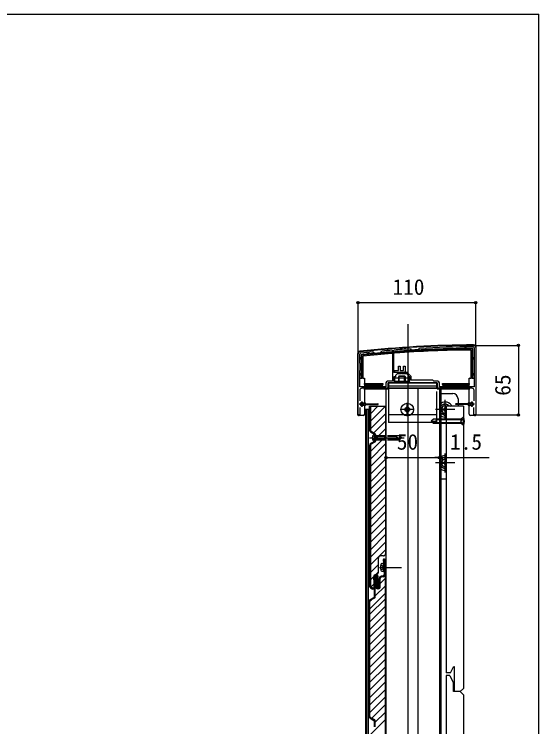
# Model space of a CAD drawing. Units: millimetres, scale not verified. Extents: x -875 to 875, y -1307 to 1300.
# Drawn here: x 384 to 875, y 576 to 1243 of the extents above; entities that cross this region are included whole.
import ezdxf
from ezdxf.enums import TextEntityAlignment as Align

# ---------------------------------------------------------------- set-up
doc = ezdxf.new("R2010")
doc.units = ezdxf.units.MM
doc.header["$LTSCALE"] = 8
for name, color, linetype in [('0-3_YKK_11', 7, 'Continuous'), ('0-4_YKK_12', 2, 'Continuous'), ('0-5_YKK_13', 4, 'Continuous'), ('0-6_YKK_D', 6, 'Continuous'), ('0-7_YKK_ZWAK', 7, 'Continuous')]:
    doc.layers.add(name, color=color, linetype=linetype)
doc.styles.add('ＭＳ ゴシック', font='')
doc.styles.get('ＭＳ ゴシック').set_extended_font_data('MS Gothic')

msp = doc.modelspace()

# ---------------------------------------------------------------- linework, layer by layer
at = {"layer": '0-3_YKK_11'}
for p, q in [((737.976, 928.149), (738.3, 927.85)), ((707.5, 890.6), (707.5, 880.659)), ((814.5, 880.659), (814.5, 890.6)), ((712, 877.6), (707, 877.6)), ((709.5, 880.1), (709.5, 875.1)), ((815, 877.6), (810, 877.6)), ((812.5, 880.1), (812.5, 875.1))]:
    msp.add_line(p, q, dxfattribs=at)
for points in [[(719.827, 926.536), (720.048, 926.468), (721.244, 925.475), (727.218, 926.029), (728.218, 927.234), (728.422, 927.341)], [(738.3, 927.85), (738.3, 899.1), (733.5, 899.1)], [(780.5, 899.1), (777, 899.1), (776, 900.1), (755.7, 900.1), (755.7, 903.597), (751.997, 907.3), (747, 907.3), (739.3, 907.3), (739.3, 927.976), (739.577, 928.275)], [(754.763, 929.344), (754.981, 929.269), (756.057, 928.311), (756.275, 928.236)], [(762.015, 928.571), (762.223, 928.671), (763.182, 929.748), (763.39, 929.848)], [(814.7, 930.299), (814.7, 893.9), (782, 893.9), (782, 897.6)], [(816, 930.6), (816, 867.6), (814.3, 867.6), (814.3, 874.438)], [(707.7, 874.438), (707.7, 867.6), (706, 867.6), (706, 924.6)], [(732, 897.6), (732, 893.9), (707.5, 893.9), (707.5, 909.1), (708, 909.6), (708, 915.6), (707.5, 916.1), (707.5, 924.353)], [(812.5, 892.6), (780, 892.6), (780, 897.6), (751, 897.6), (751, 899.1), (754.5, 899.1), (754.5, 903.1), (753, 903.1), (753, 904.6), (751.5, 906.1), (747.458, 906.1), (747.275, 906.22), (746.725, 906.22), (746.542, 906.1), (742.5, 906.1), (741, 904.6), (741, 903.1), (739.5, 903.1), (739.5, 899.1), (743, 899.1), (743, 897.6), (734, 897.6), (734, 892.6), (709.5, 892.6)]]:
    msp.add_lwpolyline(points, dxfattribs=at)
for centre, radius, start, end in [((817.32, -67.391), 999.997, 90.19062, 96.28878), ((817.317, -67.354), 998.659, 94.5568, 95.1069), ((817.319, -67.381), 998.686, 93.5913, 94.46471), ((817.319, -67.377), 997.482, 93.17831, 93.50862), ((817.32, -67.385), 998.69, 90.2079, 93.09555), ((813.7, 930.299), 1, 0.00002, 90.20793), ((814, 930.6), 2, 0.00001, 90.19061), ((708, 924.6), 2, 96.28876, 180.00001), ((708.5, 924.353), 1, 96.26176, 180), ((817.321, -67.395), 998.701, 95.60214, 96.26178), ((733.5, 897.6), 1.5, 90.00001, 179.99999), ((780.5, 897.6), 1.5, 0.00001, 89.99999), ((709.5, 890.6), 2, 90.00001, 179.99999), ((812.5, 890.6), 2, 0.00001, 89.99999)]:
    msp.add_arc(centre, radius, start, end, dxfattribs=at)
at = {"layer": '0-4_YKK_12'}
for p, q in [((752.5, 952.6), (752.5, 7.6)), ((732, 892.6), (732, 354.6)), ((732, 892.6), (783.5, 892.6)), ((762, 892.6), (762, 354.6)), ((782, 892.6), (782, 354.6)), ((783.5, 892.6), (783.5, 354.6)), ((752, 866.3), (752, 878.9)), ((716.704, 872.6), (713, 872.6)), ((713, 872.6), (713, 373.6)), ((714, 872.6), (714, 373.6)), ((715.5, 872.6), (715.5, 373.6)), ((732, 872.6), (731.703, 872.6)), ((732, 872.6), (732, 373.6)), ((758.3, 872.6), (745.7, 872.6)), ((725.913, 724.883), (746.713, 724.883))]:
    msp.add_line(p, q, dxfattribs=at)
at = {"layer": '0-5_YKK_13'}
for p, q in [((806, 930.952), (806, 930.452)), ((806, 930.452), (807, 930.452)), ((806, 929.741), (806, 930.452)), ((807, 930.452), (807, 930.952)), ((807, 930.452), (807, 929.752)), ((811.7, 902.1), (811.7, 928.29)), ((816.5, 867.9), (816.5, 930.6)), ((705.5, 924.6), (705.5, 867.9)), ((707.8, 921.1), (708.3, 921.1)), ((709, 921.1), (708.3, 921.1)), ((709, 923.905), (709.5, 923.457)), ((709, 923.905), (709, 921.1)), ((709, 920.1), (709, 921.1)), ((709.5, 902.1), (709.5, 923.457)), ((710.5, 922.559), (710.5, 902.1)), ((715, 925.845), (715, 925.345)), ((715, 925.345), (716, 925.345)), ((715, 924.542), (715, 925.345)), ((716, 925.345), (716, 925.845)), ((716, 925.345), (716, 924.645)), ((737.5, 926.104), (737.5, 926.606)), ((737.5, 926.104), (737.5, 925.101)), ((740.5, 926.842), (740.5, 926.341)), ((740.5, 925.338), (740.5, 926.341)), ((813.2, 921.1), (813.9, 921.1)), ((814.4, 921.1), (813.9, 921.1)), ((708.3, 920.1), (707.8, 920.1)), ((709, 920.1), (709, 906.1)), ((813.9, 920.1), (814.4, 920.1)), ((740.1, 908.1), (740.1, 907.6)), ((743.9, 913.1), (745.4, 913.1)), ((743.9, 909.1), (743.9, 913.1)), ((745.4, 913.1), (745.4, 909.1)), ((745.4, 909.1), (748.6, 909.1)), ((748.6, 913.1), (750.1, 913.1)), ((748.6, 909.1), (748.6, 913.1)), ((750.1, 913.1), (750.1, 908.1)), ((707.5, 902.1), (709, 902.1)), ((707.8, 906.1), (708.3, 906.1)), ((708.3, 905.1), (707.8, 905.1)), ((709, 906.1), (708.3, 906.1)), ((709, 905.1), (709, 906.1)), ((710.5, 902.1), (709.5, 902.1)), ((710.5, 902.1), (712, 902.1)), ((711.5, 901.6), (712, 902.1)), ((712, 902.1), (712, 896.9)), ((744.55, 904), (744, 903.45)), ((750, 903.45), (744, 903.45)), ((744, 902), (744, 903.45)), ((744, 899.1), (744, 902)), ((744.55, 904), (749.45, 904)), ((744.55, 902), (744.55, 904)), ((744.55, 899.1), (744.55, 902)), ((749.45, 904), (750, 903.45)), ((749.45, 902), (749.45, 904)), ((749.45, 899.1), (749.45, 902)), ((750, 903.45), (750, 902)), ((750, 902), (750, 899.1)), ((810, 896.9), (810, 902.1)), ((810, 902.1), (811.7, 902.1)), ((810.5, 901.6), (810, 902.1)), ((812.7, 902.1), (811.7, 902.1)), ((813.2, 906.1), (813.9, 906.1)), ((813.9, 905.1), (813.2, 905.1)), ((813.2, 902.1), (814.7, 902.1)), ((814.4, 906.1), (813.9, 906.1)), ((814.5, 901.6), (814.7, 901.8)), ((712, 896.9), (729, 896.9)), ((712, 895.9), (712, 896.9)), ((712, 895.4), (712, 893.9)), ((721, 894.7), (721, 895.4)), ((722, 894.7), (721, 894.7)), ((721, 894.7), (721, 894.2)), ((722, 895.4), (722, 894.7)), ((722, 894.2), (722, 894.7)), ((729, 896.9), (729, 895.9)), ((734.5, 897.6), (734.5, 892.6)), ((779.5, 897.6), (734.5, 897.6)), ((779.5, 894.6), (734.5, 894.6)), ((744, 897.6), (744, 899.1)), ((744.55, 897.6), (744.55, 899.1)), ((749.45, 897.6), (749.45, 899.1)), ((750, 899.1), (750, 897.6)), ((779.5, 897.6), (779.5, 892.6)), ((785, 895.9), (785, 896.9)), ((789, 894.7), (789, 895.4)), ((790, 894.7), (789, 894.7)), ((789, 894.7), (789, 894.2)), ((790, 895.4), (790, 894.7)), ((790, 894.2), (790, 894.7)), ((804, 894.7), (804, 895.4)), ((805, 894.7), (804, 894.7)), ((804, 894.7), (804, 894.2)), ((805, 895.4), (805, 894.7)), ((805, 894.2), (805, 894.7)), ((810, 893.9), (810, 895.4)), ((711.5, 892.1), (712, 892.1)), ((712, 892.6), (712, 892.1)), ((712, 891.1), (712, 879.333)), ((779.5, 892.6), (734.5, 892.6)), ((734.5, 892.6), (734.5, 860.6)), ((779.5, 892.6), (779.5, 892.1)), ((779.5, 889.6), (779.5, 860.6)), ((784.5, 887.6), (794.5, 887.6)), ((810, 892.1), (810, 892.6)), ((810, 892.1), (810.5, 892.1)), ((810, 879.333), (810, 891.1)), ((787.5, 863.6), (787.5, 881.6)), ((799.5, 882.6), (799.5, 877.951)), ((711.8, 878.45), (711.012, 878.45)), ((711.8, 876.75), (711.012, 876.75)), ((711.8, 879.05), (711.8, 878.45)), ((711.8, 876.15), (711.8, 876.75)), ((712, 875.867), (712, 868.163)), ((712.36, 876), (712.6, 876.416)), ((713.087, 878.188), (724.508, 877.9)), ((713.087, 877.012), (724.508, 877.3)), ((716.703, 853.371), (716.704, 875.601)), ((716.704, 875.601), (731.704, 875.601)), ((717.504, 875.601), (717.503, 853.371)), ((717.503, 861.562), (731.543, 875.601)), ((717.504, 868.633), (724.472, 875.601)), ((731.704, 875.601), (731.7, 737.596)), ((752.35, 875.1), (751.65, 875.1)), ((751.65, 875.1), (751.65, 873.45)), ((752.35, 875.1), (752.35, 873.45)), ((787.5, 878.35), (783.5, 876.041)), ((787, 875.75), (787, 874.1)), ((787, 875.75), (788, 875.75)), ((787.5, 878.35), (792.262, 875.601)), ((788, 875.75), (788, 874.1)), ((788.5, 875.601), (788.5, 626.201)), ((804.5, 875.601), (788.5, 875.601)), ((808.913, 878.188), (797.492, 877.9)), ((808.913, 877.012), (797.492, 877.3)), ((799.5, 877.25), (799.5, 875.601)), ((804.5, 875.601), (804.5, 611.601)), ((809.64, 879.2), (809.4, 878.784)), ((810, 868.163), (810, 875.867)), ((810.2, 879.05), (810.2, 878.45)), ((810.2, 878.45), (810.988, 878.45)), ((810.2, 876.75), (810.988, 876.75)), ((810.2, 876.15), (810.2, 876.75)), ((706.3, 867.1), (707, 867.1)), ((707, 867.1), (707, 867.6)), ((711, 867.161), (707.5, 867.161)), ((717.503, 854.491), (731.703, 868.69)), ((779.5, 867.6), (734.5, 867.6)), ((749.5, 872.95), (749.5, 872.25)), ((751.15, 872.95), (749.5, 872.95)), ((751.15, 872.25), (749.5, 872.25)), ((751.65, 871.75), (751.65, 870.1)), ((752.35, 870.1), (751.65, 870.1)), ((752.35, 871.75), (752.35, 870.1)), ((754.5, 872.95), (752.85, 872.95)), ((754.5, 872.25), (752.85, 872.25)), ((754.5, 872.95), (754.5, 872.25)), ((796.5, 872.6), (778.5, 872.6)), ((787.5, 866.85), (783.5, 869.159)), ((786, 873.1), (784.35, 873.1)), ((784.35, 872.1), (784.35, 873.1)), ((786, 872.1), (784.35, 872.1)), ((787, 871.1), (787, 869.45)), ((788, 869.45), (787, 869.45)), ((787.5, 866.85), (788.5, 867.427)), ((788, 871.1), (788, 869.45)), ((814.5, 867.161), (811, 867.161)), ((815, 867.6), (815, 867.1)), ((815, 867.1), (815.7, 867.1)), ((720.837, 850.753), (731.703, 861.619)), ((779.5, 860.6), (734.5, 860.6)), ((776.5, 863.606), (774.5, 861.606)), ((776.5, 859.606), (774.5, 861.606)), ((774.5, 861.606), (777.967, 861.606)), ((777.5, 859.606), (775.5, 861.606)), ((802.5, 863.606), (776.5, 863.606)), ((779.3, 862.939), (779.3, 863.606)), ((802.5, 863.006), (779.3, 863.006)), ((804.5, 865.606), (802.5, 863.606)), ((802.5, 859.606), (802.5, 863.606)), ((804.5, 857.606), (804.5, 865.606)), ((722.503, 845.348), (731.703, 854.548)), ((802.5, 859.606), (776.5, 859.606)), ((802.5, 860.206), (776.9, 860.206)), ((717.503, 833.277), (731.703, 847.477)), ((717.703, 851.639), (721.203, 849.618)), ((718.103, 852.332), (721.603, 850.311)), ((721.703, 849.716), (721.188, 849.578)), ((721.703, 843.68), (721.703, 848.752)), ((721.703, 848.216), (732, 848.216)), ((721.703, 847.616), (732, 847.616)), ((722.503, 843.68), (722.503, 848.752)), ((733.5, 847.616), (741.903, 847.616)), ((741.903, 847.616), (741.903, 848.216)), ((716.603, 846.216), (749.203, 846.216)), ((717.503, 826.206), (731.703, 840.406)), ((721.203, 842.814), (717.703, 840.794)), ((721.603, 842.122), (718.103, 840.101)), ((721.703, 844.816), (732, 844.816)), ((721.703, 844.216), (732, 844.216)), ((733.5, 844.816), (744.303, 844.816)), ((743.703, 844.216), (745.703, 846.216)), ((716.7, 707.371), (716.703, 839.062)), ((717.503, 839.062), (717.5, 707.371)), ((717.5, 819.132), (731.7, 833.332)), ((787.5, 828.35), (783.5, 826.041)), ((787.5, 813.6), (787.5, 831.6)), ((787.5, 828.35), (788.5, 827.773)), ((717.5, 812.061), (731.7, 826.261)), ((796.5, 822.6), (778.5, 822.6)), ((786, 823.1), (784.35, 823.1)), ((784.35, 822.1), (784.35, 823.1)), ((786, 822.1), (784.35, 822.1)), ((787, 825.75), (787, 824.1)), ((787, 825.75), (788, 825.75)), ((787, 821.1), (787, 819.45)), ((788, 825.75), (788, 824.1)), ((788, 821.1), (788, 819.45)), ((717.5, 804.99), (731.7, 819.19)), ((787.5, 816.85), (783.5, 819.159)), ((788, 819.45), (787, 819.45)), ((787.5, 816.85), (788.5, 817.427)), ((717.499, 797.919), (731.7, 812.119)), ((783.5, 807.6), (788.5, 807.6)), ((717.499, 790.848), (731.699, 805.048)), ((717.499, 783.777), (731.699, 797.977)), ((717.499, 776.706), (731.699, 790.906)), ((717.499, 769.635), (731.699, 783.835)), ((717.499, 762.564), (731.699, 776.764)), ((717.499, 755.493), (731.699, 769.692)), ((717.498, 748.422), (731.699, 762.621)), ((717.5, 741.353), (731.701, 755.552)), ((717.5, 734.281), (731.701, 748.481)), ((717.5, 727.21), (731.7, 741.41)), ((729.7, 735.596), (727, 735.596)), ((717.5, 720.139), (725, 727.639)), ((725, 720.096), (725, 733.596)), ((728.234, 728.487), (729.713, 728.883)), ((729.329, 731.422), (729.701, 729.309)), ((729.713, 729.17), (729.713, 720.596)), ((729.713, 720.883), (729.713, 728.883)), ((730.501, 729.379), (730.116, 731.561)), ((730.513, 731.596), (730.513, 718.096)), ((730.513, 728.596), (730.513, 729.24)), ((730.513, 720.596), (730.513, 728.909)), ((731.313, 731.596), (731.313, 718.096)), ((722.521, 718.089), (725, 720.568)), ((727.146, 722.683), (729.077, 723.625)), ((728.234, 721.28), (729.713, 720.883)), ((729.077, 723.625), (729.746, 724.883)), ((730.513, 720.596), (729.713, 720.596)), ((717.5, 713.068), (720.407, 715.975)), ((720.4, 715.796), (720.4, 713.096)), ((720.6, 715.796), (720.6, 706.101)), ((721.313, 697.68), (721.313, 714.596)), ((721.4, 706.101), (721.4, 715.796)), ((722.113, 697.68), (722.113, 714.596)), ((722.513, 714.596), (722.513, 706.596)), ((722.7, 718.096), (723, 718.096)), ((723.313, 714.596), (723.313, 706.596)), ((724, 706.596), (724, 715.796)), ((724.8, 706.596), (724.8, 715.796)), ((725.913, 706.596), (725.913, 714.586)), ((726.713, 706.596), (726.713, 714.586)), ((726.713, 709.867), (731.308, 714.462)), ((729.529, 716.916), (727.553, 716.554)), ((729.674, 716.129), (727.697, 715.767)), ((731.313, 718.096), (731.3, 415.596)), ((717.943, 706.44), (720.6, 709.097)), ((722.113, 698.196), (731.308, 707.391)), ((725.2, 709.596), (726, 709.596)), ((725.2, 706.596), (725.2, 709.596)), ((726, 706.596), (726, 709.596)), ((717.107, 686.12), (731.308, 700.32)), ((717.7, 705.639), (719.15, 704.802)), ((719.55, 705.495), (718.1, 706.332)), ((722.113, 705.267), (722.681, 705.836)), ((724.313, 705.596), (724.913, 705.596)), ((724.313, 704.796), (724.913, 704.796)), ((717.106, 680.983), (731.306, 695.183)), ((717.108, 693.191), (718.434, 694.517)), ((717.313, 694.794), (720.813, 696.814)), ((721.213, 696.122), (717.713, 694.101)), ((716.313, 693.062), (716.303, 585.371)), ((717.103, 585.371), (717.113, 693.062)), ((717.105, 673.912), (731.306, 688.112)), ((717.105, 666.841), (731.306, 681.04)), ((717.105, 659.77), (731.305, 673.969)), ((717.105, 652.699), (731.305, 666.898)), ((717.105, 645.628), (731.305, 659.827)), ((717.105, 638.556), (731.305, 652.756)), ((717.105, 631.485), (731.305, 645.685)), ((717.105, 624.414), (731.305, 638.614)), ((717.104, 617.343), (731.305, 631.543)), ((792.4, 626.201), (795.3, 631.901)), ((796.3, 631.901), (795.3, 631.901)), ((796.3, 608.601), (796.3, 631.901)), ((717.104, 610.272), (731.305, 624.472)), ((792.4, 626.201), (788.5, 626.201)), ((788.5, 623.601), (788.5, 225.201)), ((791.8, 623.601), (788.5, 623.601)), ((791.8, 623.601), (795.3, 616.601)), ((717.104, 603.201), (731.304, 617.401)), ((795.3, 608.601), (795.3, 616.601)), ((717.103, 596.129), (731.304, 610.329)), ((801.5, 608.601), (795.3, 608.601)), ((801.5, 608.601), (796.3, 608.601)), ((801.5, 608.601), (804.5, 611.601)), ((801.5, 608.601), (804.5, 605.601)), ((717.103, 589.058), (731.303, 603.258)), ((804.5, 605.601), (804.5, 210.601)), ((718.809, 583.693), (731.303, 596.187)), ((722.103, 579.916), (731.303, 589.116)), ((717.103, 567.845), (731.303, 582.045)), ((717.303, 583.639), (720.803, 581.618)), ((717.703, 584.332), (721.203, 582.311)), ((721.303, 575.68), (721.303, 580.752)), ((722.103, 575.68), (722.103, 580.752))]:
    msp.add_line(p, q, dxfattribs=at)
for points in [[(813.2, 902.1), (813.2, 905.1), (813.2, 906.1), (813.2, 920.1), (813.2, 921.1), (813.2, 929.797), (812.7, 929.295), (812.7, 902.1)], [(754, 902), (740, 902), (740, 899.1), (754, 899.1)], [(729, 895.9), (712, 895.9), (712, 895.4), (721, 895.4), (722, 895.4), (729, 895.4)], [(810, 895.9), (785, 895.9), (785, 895.4), (789, 895.4), (790, 895.4), (804, 895.4), (805, 895.4), (810, 895.4)]]:
    msp.add_lwpolyline(points, close=True, dxfattribs=at)
for points in [[(708.3, 921.1), (708.3, 920.1), (709, 920.1)], [(813.9, 921.1), (813.9, 920.1), (813.2, 920.1)], [(740.1, 908.1), (740.1, 909.1), (743.9, 909.1)], [(740.1, 907.6), (750.1, 907.6), (750.1, 908.1)], [(708.3, 906.1), (708.3, 905.1), (709, 905.1)], [(709, 905.1), (709, 902.1), (709.5, 902.1)], [(813.9, 906.1), (813.9, 905.1), (814.4, 905.1)], [(712, 892.1), (734, 892.1), (734, 897.6), (780, 897.6), (780, 892.1), (810, 892.1)], [(785, 896.9), (810, 896.9), (810, 895.9)], [(712.36, 879.2), (712.6, 878.784), (712.6, 876.416)], [(809.64, 876), (809.4, 876.416), (809.4, 878.784)], [(805.112, 863.906), (802.754, 862.756), (802.143, 861.606)], [(805.112, 859.306), (802.754, 860.456), (802.143, 861.606)], [(804.5, 857.606), (802.5, 859.606), (802.5, 863.606)], [(719.61, 848.216), (721.353, 847.366), (721.964, 846.216)], [(721.703, 849.716), (721.703, 842.716), (721.188, 842.854)], [(733.5, 848.216), (744.703, 848.216), (746.703, 846.216)], [(719.61, 844.216), (721.353, 845.066), (721.964, 846.216)], [(733.5, 844.216), (744.703, 844.216), (746.703, 846.216)], [(727.146, 727.083), (729.077, 726.141), (729.746, 724.883)]]:
    msp.add_lwpolyline(points, dxfattribs=at)
for centre, radius in [((752, 872.6), 5.9), ((752, 872.6), 2.25), ((721.912, 715.187), 0.1), ((722.012, 716.472), 0.1), ((722.112, 715.82), 0.1), ((722.502, 716.372), 0.1), ((722.704, 714.688), 0.1), ((722.712, 715.597), 0.1), ((723.211, 716.472), 0.1), ((723.411, 715.087), 0.1), ((723.634, 715.941), 0.1)]:
    msp.add_circle(centre, radius, dxfattribs=at)
for centre, radius, start, end in [((708, 924.6), 2.5, 96.28877, 180), ((817.32, -67.394), 1000.5, 90.19063, 96.28877), ((817.32, -67.394), 997.2, 90.65045, 94.41822), ((817.32, -67.394), 996.7, 90.26561, 94.42044), ((817.32, -67.394), 995.7, 90.32342, 94.42489), ((806.5, 930.952), 0.5, 144.50811, 180), ((817.32, -67.394), 997.2, 90.59299, 90.65045), ((806.5, 930.952), 0.5, 0, 36.73383), ((817.32, -67.394), 997.2, 90.23675, 90.59299), ((814, 930.6), 2.5, 0, 90.19063), ((707.8, 920.6), 0.5, 90, 126.8699), ((817.32, -67.394), 997.2, 95.88936, 96.23604), ((817.32, -67.394), 996.7, 94.59344, 96.21026), ((817.32, -67.394), 995.7, 94.59806, 96.15864), ((817.32, -67.394), 997.2, 95.8316, 95.88936), ((715.5, 925.845), 0.5, 155.15673, 180), ((715.5, 925.845), 0.5, 0, 36.54956), ((817.32, -67.394), 997.2, 94.59113, 95.8316), ((814.4, 920.6), 0.5, 53.1301, 90), ((707.8, 920.6), 0.5, 233.1301, 270), ((814.4, 920.6), 0.5, 270, 306.8699), ((707.8, 905.6), 0.5, 90, 126.8699), ((707.8, 905.6), 0.5, 233.1301, 270), ((814.4, 905.6), 0.5, 53.1301, 90), ((814.4, 905.6), 0.5, 270, 306.8699), ((721.5, 894.2), 0.5, 180, 216.8699), ((721.5, 894.2), 0.5, 323.1301, 0), ((789.5, 894.2), 0.5, 180, 216.8699), ((789.5, 894.2), 0.5, 323.1301, 0), ((804.5, 894.2), 0.5, 180, 216.8699), ((804.5, 894.2), 0.5, 323.1301, 0), ((713, 891.1), 1, 90, 180), ((784.5, 892.6), 5, 258.46304, 270), ((794.5, 882.6), 5, 0, 90), ((809, 891.1), 1, 0, 90), ((709.5, 877.6), 1.6, 37.24778, 322.75222), ((711.012, 878.75), 0.3, 217.24778, 270), ((711.012, 876.45), 0.3, 90, 142.75222), ((712.1, 879.05), 0.3, 30, 180), ((712.1, 876.15), 0.3, 180, 330), ((713.1, 878.688), 0.5, 180, 268.55636), ((713.1, 876.512), 0.5, 91.44364, 180), ((724.5, 877.6), 0.3, 271.44364, 88.55636), ((787.5, 872.6), 7, 25.38412, 124.8499), ((787.5, 872.6), 5, 36.88126, 143.1301), ((787.5, 872.6), 3.5, 59.02249, 286.59997), ((786, 874.1), 1, 270, 0), ((789, 874.1), 1, 180, 239.99388), ((797.5, 877.6), 0.3, 91.44364, 268.55636), ((808.9, 878.688), 0.5, 271.44364, 360), ((808.9, 876.512), 0.5, 360, 88.55636), ((809.9, 879.05), 0.3, 360, 150), ((809.9, 876.15), 0.3, 210, 0), ((810.988, 878.75), 0.3, 270, 322.75222), ((810.988, 876.45), 0.3, 37.24778, 90), ((812.5, 877.6), 1.6, 217.24778, 142.75222), ((706.3, 867.9), 0.8, 180, 270), ((751.15, 873.45), 0.5, 270, 0), ((751.15, 871.75), 0.5, 0, 90), ((752.85, 873.45), 0.5, 180, 270), ((752.85, 871.75), 0.5, 90, 180), ((787.5, 872.6), 5, 216.8699, 281.53588), ((786, 871.1), 1, 0, 90), ((789, 871.1), 1, 120.00612, 180), ((815.7, 867.9), 0.8, 270, 0), ((777.967, 862.939), 1.333, 270, 0), ((787.5, 872.6), 7, 235.1501, 278.21245), ((796.061, 861.606), 9.339, 334.63923, 25.36077), ((718.703, 853.371), 2, 179.99904, 239.99904), ((718.703, 853.371), 1.2, 179.99904, 239.99904), ((723.303, 846.216), 4.2, 143.11591, 216.88409), ((721.784, 847.357), 2.3, 105, 143.11591), ((720.703, 848.752), 1, 359.99904, 59.99904), ((720.703, 848.752), 1.8, 359.99904, 59.99904), ((743.235, 847.55), 1.333, 177.13402, 270), ((718.703, 839.062), 2, 119.99904, 179.99904), ((721.784, 845.076), 2.3, 216.88409, 255), ((720.703, 843.68), 1, 299.99904, 359.99904), ((720.703, 843.68), 1.8, 299.99904, 359.99904), ((718.703, 839.062), 1.2, 119.99904, 179.99904), ((787.5, 822.6), 7, 81.78755, 124.8499), ((787.5, 822.6), 5, 78.46412, 143.1301), ((787.5, 822.6), 3.5, 73.40003, 286.59997), ((786, 824.1), 1, 270, 0), ((786, 821.1), 1, 0, 90), ((789, 824.1), 1, 180, 239.99388), ((789, 821.1), 1, 120.00612, 180), ((787.5, 822.6), 5, 216.8699, 281.53588), ((787.5, 822.6), 7, 235.1501, 278.21245), ((727, 733.596), 2, 89.99904, 179.99904), ((729.7, 737.596), 2, 269.99904, 359.99904), ((737.413, 724.883), 10.5, 165.67668, 194.32332), ((728.596, 727.134), 1.4, 105, 165.67668), ((730.313, 731.596), 1, 359.99904, 189.99904), ((728.913, 729.17), 0.8, 359.99904, 9.99904), ((730.313, 731.596), 0.2, 359.99904, 189.99904), ((729.713, 729.24), 0.8, 359.99904, 9.99904), ((728.596, 722.632), 1.4, 194.32332, 255), ((722.7, 715.796), 2.3, 89.99904, 179.99904), ((722.7, 715.796), 2.1, 89.99904, 179.99904), ((722.313, 714.596), 1, 89.99904, 179.99904), ((722.7, 715.796), 1.3, 89.99904, 179.99904), ((722.313, 714.596), 0.2, 89.99904, 179.99904), ((722.313, 714.596), 1, 359.99904, 89.99904), ((722.313, 714.596), 0.2, 359.99904, 89.99904), ((722.7, 715.796), 2.1, 359.99904, 89.99904), ((722.7, 715.796), 1.3, 359.99904, 89.99904), ((723, 720.096), 2, 269.99904, 359.99904), ((727.913, 714.586), 2, 100.38508, 179.99904), ((727.913, 714.586), 1.2, 100.38508, 179.99904), ((729.313, 718.096), 1.2, 280.38508, 359.99904), ((729.313, 718.096), 2, 280.38508, 359.99904), ((718.7, 707.371), 2, 179.99904, 239.99904), ((718.7, 707.371), 1.2, 179.99904, 239.99904), ((719.9, 706.101), 1.5, 239.99904, 359.99904), ((719.9, 706.101), 0.7, 239.99904, 359.99904), ((724.313, 706.596), 1.8, 179.99904, 269.99904), ((724.313, 706.596), 1, 179.99904, 269.99904), ((725, 706.596), 1, 179.99904, 269.99904), ((725, 706.596), 0.2, 179.99904, 269.99904), ((724.913, 706.596), 1, 269.99904, 359.99904), ((724.913, 706.596), 1.8, 269.99904, 359.99904), ((725, 706.596), 0.2, 269.99904, 359.99904), ((725, 706.596), 1, 269.99904, 359.99904), ((718.313, 693.062), 2, 119.99904, 179.99904), ((718.313, 693.062), 1.2, 119.99904, 179.99904), ((720.313, 697.68), 1, 299.99904, 359.99904), ((720.313, 697.68), 1.8, 299.99904, 359.99904), ((718.303, 585.371), 2, 179.99904, 239.99904), ((718.303, 585.371), 1.2, 179.99904, 239.99904), ((720.303, 580.752), 1, 359.99904, 59.99904), ((720.303, 580.752), 1.8, 359.99904, 59.99904)]:
    msp.add_arc(centre, radius, start, end, dxfattribs=at)
for centre, major_axis, ratio, start_param, end_param in [((707.5, 867.131), (-0.5, 0), 0.061163, 4.712389, 6.2831853), ((711, 868.163), (0, 1.002), 0.998135, 3.1415927, 4.712389), ((811, 868.163), (0, 1.002), 0.998135, 1.5707963, 3.1415927), ((814.5, 867.131), (-0.5, 0), 0.061163, 3.1415927, 4.712389)]:
    msp.add_ellipse(centre, major_axis=major_axis, ratio=ratio, start_param=start_param, end_param=end_param, dxfattribs=at)
at = {"layer": '0-6_YKK_D'}
for p, q in [((706, 925.6), (706, 973.6)), ((816, 972.6), (706, 972.6)), ((816, 931.6), (816, 973.6)), ((815, 932.6), (857, 932.6)), ((856, 932.6), (856, 867.6)), ((816.7, 867.6), (857, 867.6)), ((732, 827.6), (782, 827.6)), ((782, 827.6), (777.7, 827.6)), ((782, 827.6), (783.5, 827.6)), ((783.5, 827.6), (828.555, 827.6))]:
    msp.add_line(p, q, dxfattribs=at)
for centre, radius in [((706, 972.6), 1.075), ((816, 972.6), 1.075), ((856, 932.6), 1.075), ((856, 867.6), 1.075), ((732, 827.6), 1.062), ((782, 827.6), 1.075), ((782, 827.6), 1.062), ((783.5, 827.6), 1.075)]:
    msp.add_circle(centre, radius, dxfattribs=at)
at = {"layer": '0-7_YKK_ZWAK'}
msp.add_line((-875, 1242.6), (875, 1242.6), dxfattribs=at)
msp.add_lwpolyline([(-875, -1307.4), (875, -1307.4), (875, 1242.6)], dxfattribs=at)

# ---------------------------------------------------------------- texts
at = {"layer": '0-6_YKK_D', "style": 'ＭＳ ゴシック'}
for s, p in [('110', (738.159, 975.6)), ('50', (742.227, 830.6)), ('1.5', (792.032, 830.6))]:
    msp.add_text(s, height=14.66, dxfattribs=at).set_placement(p, align=Align.BOTTOM_LEFT)
msp.add_text('65', height=14.66, rotation=90, dxfattribs=at).set_placement((853, 885.498), align=Align.BOTTOM_LEFT)

doc.saveas('drawing.dxf')
